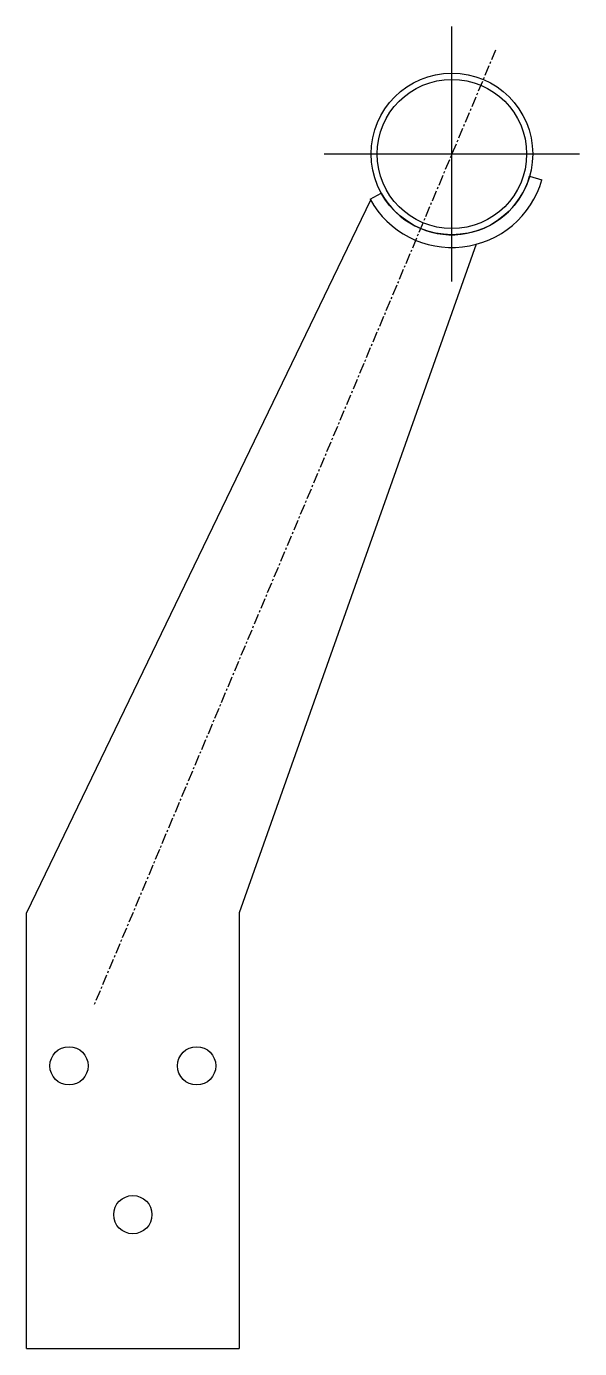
# Model space of a CAD drawing. Header units: millimetres. Extents: x -50 to 210, y -98 to 524.
import ezdxf

# ---------------------------------------------------------------- set-up
doc = ezdxf.new("R2010")
doc.units = ezdxf.units.MM
doc.linetypes.add('ZZ-CENTER-SO', pattern=[8, 5, -1, 1, -1])

msp = doc.modelspace()

# ---------------------------------------------------------------- linework, layer by layer
for p, q in [((150, 404), (150, 524)), ((90, 464), (210, 464)), ((186.53, 453.53), (192.3, 451.87)), ((111.77, 442.22), (-50, 107)), ((111.52, 442.67), (116.76, 445.58)), ((161.43, 421.51), (50, 107)), ((-50, -98), (-50, 107)), ((50, 107), (50, -98)), ((-50, -98), (50, -98))]:
    msp.add_line(p, q)
at = {"linetype": 'ZZ-CENTER-SO'}
msp.add_line((170.53, 512.86), (-18.32, 63.39), dxfattribs=at)
for centre, radius in [((150, 464), 38), ((150, 464), 35.1), ((-30, 35), 9), ((30, 35), 9), ((0, -35), 9)]:
    msp.add_circle(centre, radius)
for radius in [44, 38]:
    msp.add_arc((150, 464), radius, 209, 344)

doc.saveas('drawing.dxf')
